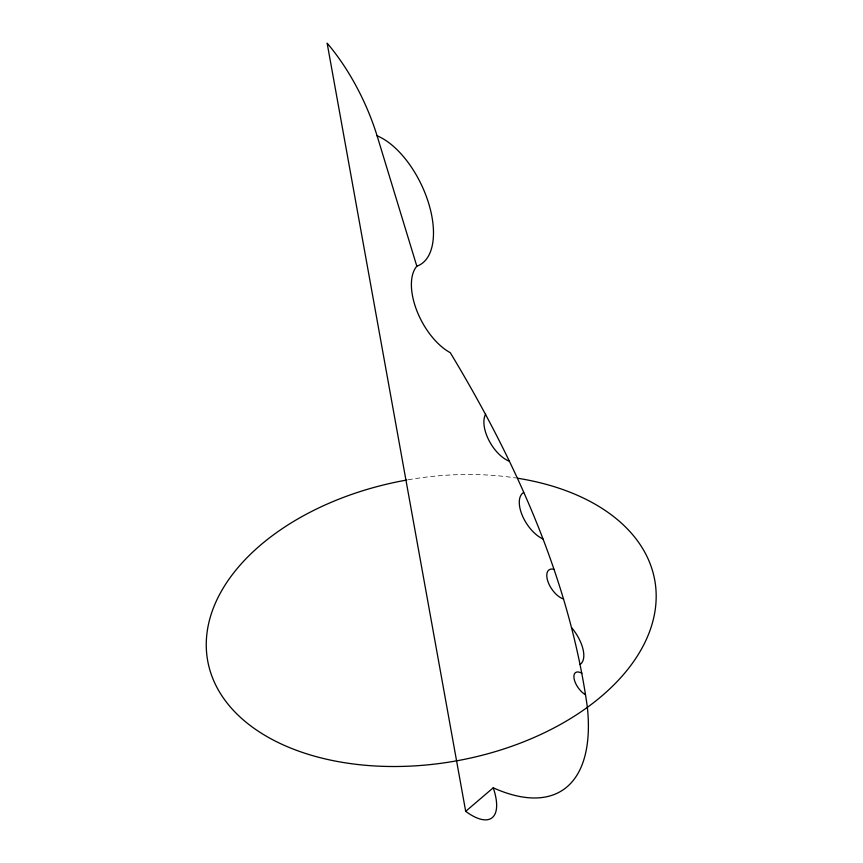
<?xml version="1.0" encoding="UTF-8"?>
<svg xmlns="http://www.w3.org/2000/svg" width="863" height="863" viewBox="0 0 863 863"><rect width="100%" height="100%" fill="white"/><g stroke="black" fill="none" stroke-linecap="round" stroke-linejoin="round"><path stroke-width="0.65" stroke-dasharray="4.32 3.24" d="M408.156 479.774A227.12 142.611 -10.2 0 1 516.301 478.037"/><path stroke-width="1.29" d="M465.686 811.339L493.237 787.8A230.389 101.003 57.2 0 0 587.369 707.336C569.763 580.529 515.955 461.489 450.27 352.687A52.125 27.109 61.8 0 1 416.743 310.475A52.125 27.109 61.8 0 1 416.829 266.182A72.19 37.12 64.3 0 0 428.706 203.506A72.19 37.12 64.3 0 0 377.099 135.804A138.231 67.034 65.7 0 0 327.131 43.15L465.686 811.339A57.767 22.923 55.2 0 0 493.237 787.8M377.099 135.804L416.829 266.182M517.649 478.242A227.12 142.611 -10.2 0 1 595.804 700.929A227.12 142.611 -10.2 0 1 230.162 706.754A227.12 142.611 -10.2 0 1 406.84 480.011M585.502 694.769A14.11 6.677 54.2 0 1 574.057 678.512A14.11 6.677 54.2 0 1 581.889 673.269M571.716 627.757A29.752 14.272 55 0 1 580.152 664.413M509.299 461.187A29.191 15.049 58.8 0 1 488.749 440.001A29.191 15.049 58.8 0 1 485.642 414.197M542.924 538.954A27.724 14.078 57.1 0 1 522.191 515.233A27.724 14.078 57.1 0 1 523.658 492.482M563.571 598.987A17.357 8.608 55.8 0 1 547.778 581.079A17.357 8.608 55.8 0 1 553.96 569.321"/></g></svg>
